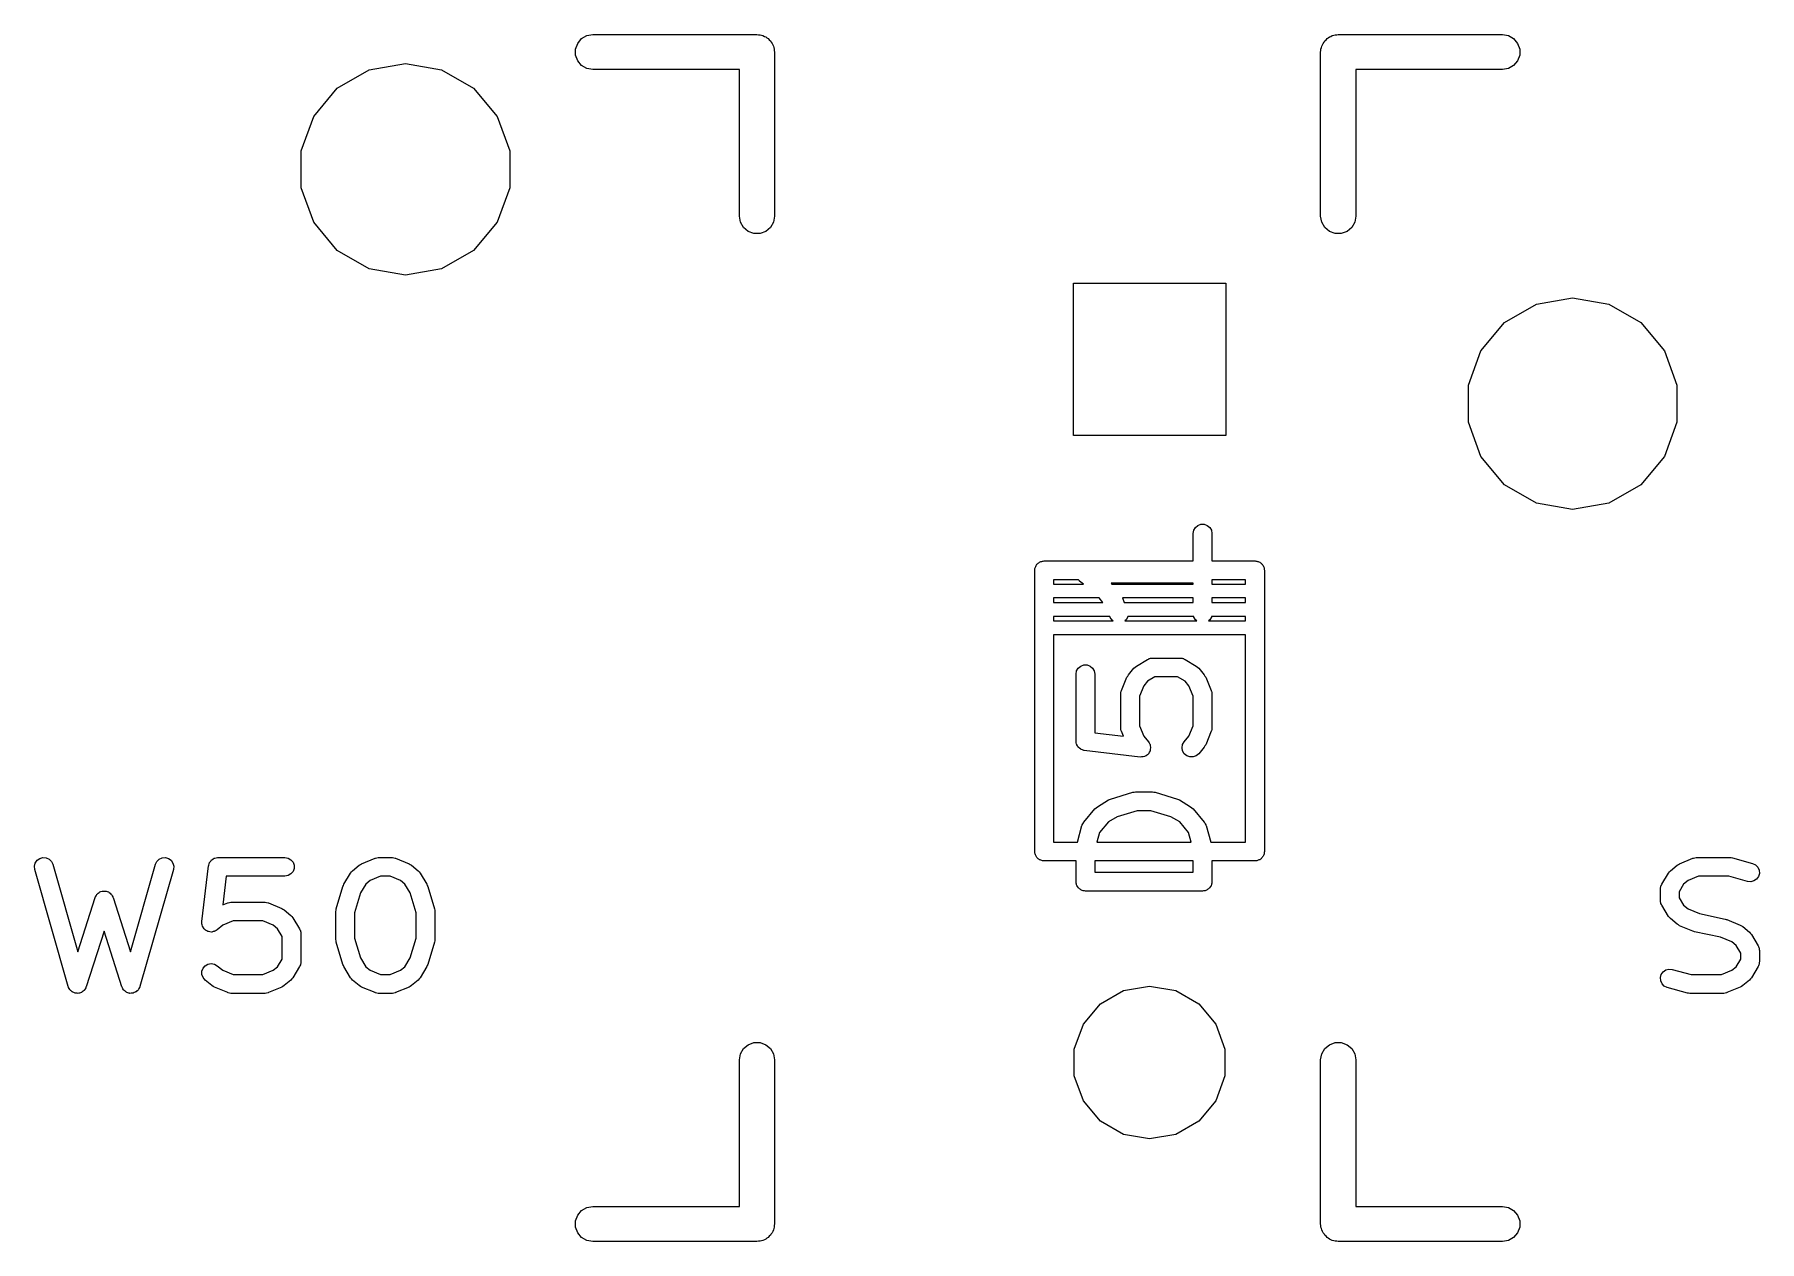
# Model space of a CAD drawing. Extents: x 47 to 330, y -254 to -153.
# Drawn here: x 227.15 to 245.84, y -226.54 to -213.46 of the extents above; entities that cross this region are included whole.
import ezdxf

# ---------------------------------------------------------------- set-up
doc = ezdxf.new("R2010")
doc.units = 0
doc.header["$MEASUREMENT"] = 0
doc.layers.add('BLACK', color=7, linetype='CONTINUOUS')

msp = doc.modelspace()

# ---------------------------------------------------------------- linework, layer by layer
at = {"layer": 'Black'}
for p, q in [((233.075, -213.504), (233.132, -213.471)), ((233.132, -213.471), (233.197, -213.459)), ((233.197, -213.459), (234.975, -213.459)), ((234.975, -213.459), (234.991, -213.462)), ((234.991, -213.462), (235.008, -213.462)), ((235.008, -213.462), (235.024, -213.468)), ((235.024, -213.468), (235.04, -213.471)), ((235.04, -213.471), (235.055, -213.479)), ((235.055, -213.479), (235.07, -213.485)), ((235.07, -213.485), (235.083, -213.496)), ((235.083, -213.496), (235.097, -213.504)), ((241.153, -213.504), (241.167, -213.496)), ((241.167, -213.496), (241.18, -213.485)), ((241.18, -213.485), (241.195, -213.479)), ((241.195, -213.479), (241.21, -213.471)), ((241.21, -213.471), (241.226, -213.468)), ((241.226, -213.468), (241.242, -213.462)), ((241.242, -213.462), (241.259, -213.462)), ((241.259, -213.462), (241.275, -213.459)), ((241.275, -213.459), (243.053, -213.459)), ((243.053, -213.459), (243.118, -213.471)), ((243.118, -213.471), (243.175, -213.504)), ((233.009, -213.617), (233.032, -213.555)), ((233.009, -213.683), (233.009, -213.617)), ((233.032, -213.745), (233.009, -213.683)), ((233.032, -213.555), (233.075, -213.504)), ((235.097, -213.504), (235.108, -213.517)), ((235.108, -213.517), (235.121, -213.528)), ((235.121, -213.528), (235.129, -213.542)), ((235.129, -213.542), (235.14, -213.555)), ((235.14, -213.555), (235.146, -213.57)), ((235.146, -213.57), (235.154, -213.585)), ((235.154, -213.585), (235.157, -213.601)), ((235.157, -213.601), (235.163, -213.617)), ((235.163, -213.617), (235.163, -213.634)), ((235.163, -213.634), (235.165, -213.65)), ((235.165, -213.65), (235.165, -215.428)), ((241.084, -213.65), (241.087, -213.634)), ((241.084, -215.428), (241.084, -213.65)), ((241.087, -213.617), (241.093, -213.601)), ((241.087, -213.634), (241.087, -213.617)), ((241.093, -213.601), (241.096, -213.585)), ((241.096, -213.585), (241.104, -213.57)), ((241.104, -213.57), (241.11, -213.555)), ((241.11, -213.555), (241.121, -213.542)), ((241.121, -213.542), (241.129, -213.528)), ((241.129, -213.528), (241.142, -213.517)), ((241.142, -213.517), (241.153, -213.504)), ((243.175, -213.504), (243.218, -213.555)), ((243.218, -213.555), (243.241, -213.617)), ((243.241, -213.683), (243.218, -213.745)), ((243.241, -213.617), (243.241, -213.683)), ((230.427, -214.041), (230.773, -213.842)), ((230.773, -213.842), (231.165, -213.773)), ((231.165, -213.773), (231.557, -213.842)), ((231.557, -213.842), (231.903, -214.041)), ((233.075, -213.796), (233.032, -213.745)), ((233.132, -213.829), (233.075, -213.796)), ((233.197, -213.84), (233.132, -213.829)), ((234.784, -213.84), (233.197, -213.84)), ((234.784, -215.428), (234.784, -213.84)), ((243.053, -213.84), (241.465, -213.84)), ((241.465, -213.84), (241.465, -215.428)), ((243.118, -213.829), (243.053, -213.84)), ((243.175, -213.796), (243.118, -213.829)), ((243.218, -213.745), (243.175, -213.796)), ((230.171, -214.346), (230.427, -214.041)), ((231.903, -214.041), (232.159, -214.346)), ((230.035, -214.721), (230.171, -214.346)), ((232.159, -214.346), (232.295, -214.721)), ((230.035, -215.119), (230.035, -214.721)), ((232.295, -214.721), (232.295, -215.119)), ((230.171, -215.494), (230.035, -215.119)), ((232.295, -215.119), (232.159, -215.494)), ((230.427, -215.799), (230.171, -215.494)), ((232.159, -215.494), (231.903, -215.799)), ((234.796, -215.493), (234.784, -215.428)), ((234.829, -215.55), (234.796, -215.493)), ((234.88, -215.593), (234.829, -215.55)), ((235.121, -215.55), (235.07, -215.593)), ((235.154, -215.493), (235.121, -215.55)), ((235.165, -215.428), (235.154, -215.493)), ((241.096, -215.493), (241.084, -215.428)), ((241.129, -215.55), (241.096, -215.493)), ((241.18, -215.593), (241.129, -215.55)), ((241.421, -215.55), (241.37, -215.593)), ((241.454, -215.493), (241.421, -215.55)), ((241.465, -215.428), (241.454, -215.493)), ((234.942, -215.616), (234.88, -215.593)), ((235.008, -215.616), (234.942, -215.616)), ((235.07, -215.593), (235.008, -215.616)), ((241.242, -215.616), (241.18, -215.593)), ((241.308, -215.616), (241.242, -215.616)), ((241.37, -215.593), (241.308, -215.616)), ((230.773, -215.998), (230.427, -215.799)), ((231.903, -215.799), (231.557, -215.998)), ((231.165, -216.067), (230.773, -215.998)), ((231.557, -215.998), (231.165, -216.067)), ((238.404, -217.805), (238.404, -216.154)), ((238.404, -216.154), (240.055, -216.154)), ((240.055, -216.154), (240.055, -217.805)), ((243.077, -216.581), (243.423, -216.382)), ((243.423, -216.382), (243.815, -216.313)), ((243.815, -216.313), (244.207, -216.382)), ((244.207, -216.382), (244.553, -216.581)), ((242.821, -216.886), (243.077, -216.581)), ((244.553, -216.581), (244.809, -216.886)), ((242.685, -217.261), (242.821, -216.886)), ((244.809, -216.886), (244.945, -217.261)), ((242.685, -217.659), (242.685, -217.261)), ((244.945, -217.261), (244.945, -217.659)), ((242.821, -218.034), (242.685, -217.659)), ((244.945, -217.659), (244.809, -218.034)), ((240.055, -217.805), (238.404, -217.805)), ((243.077, -218.339), (242.821, -218.034)), ((244.809, -218.034), (244.553, -218.339)), ((243.423, -218.538), (243.077, -218.339)), ((244.553, -218.339), (244.207, -218.538)), ((243.815, -218.607), (243.423, -218.538)), ((244.207, -218.538), (243.815, -218.607)), ((239.703, -218.867), (239.709, -218.832)), ((239.703, -219.164), (239.703, -218.867)), ((239.709, -218.832), (239.727, -218.802)), ((239.727, -218.802), (239.754, -218.779)), ((239.754, -218.779), (239.787, -218.767)), ((239.787, -218.767), (239.822, -218.767)), ((239.822, -218.767), (239.855, -218.779)), ((239.855, -218.779), (239.882, -218.802)), ((239.882, -218.802), (239.9, -218.832)), ((239.9, -218.832), (239.906, -218.867)), ((239.906, -218.867), (239.906, -219.164)), ((237.985, -219.266), (237.987, -219.257)), ((237.985, -222.314), (237.985, -219.266)), ((237.987, -219.248), (237.99, -219.24)), ((237.987, -219.257), (237.987, -219.248)), ((237.99, -219.24), (237.992, -219.231)), ((237.992, -219.231), (237.996, -219.224)), ((237.996, -219.224), (237.999, -219.215)), ((237.999, -219.215), (238.005, -219.208)), ((238.005, -219.208), (238.009, -219.201)), ((238.009, -219.201), (238.016, -219.195)), ((238.016, -219.195), (238.022, -219.188)), ((238.022, -219.188), (238.029, -219.184)), ((238.029, -219.184), (238.036, -219.178)), ((238.036, -219.178), (238.045, -219.175)), ((238.045, -219.175), (238.052, -219.171)), ((238.052, -219.171), (238.061, -219.169)), ((238.061, -219.169), (238.069, -219.166)), ((238.069, -219.166), (238.078, -219.166)), ((238.078, -219.166), (238.087, -219.164)), ((238.087, -219.164), (239.703, -219.164)), ((239.906, -219.164), (240.373, -219.164)), ((240.373, -219.164), (240.382, -219.166)), ((240.382, -219.166), (240.391, -219.166)), ((240.391, -219.166), (240.399, -219.169)), ((240.399, -219.169), (240.408, -219.171)), ((240.408, -219.171), (240.415, -219.175)), ((240.415, -219.175), (240.424, -219.178)), ((240.424, -219.178), (240.431, -219.184)), ((240.431, -219.184), (240.438, -219.188)), ((240.438, -219.188), (240.444, -219.195)), ((240.444, -219.195), (240.451, -219.201)), ((240.451, -219.201), (240.455, -219.208)), ((240.455, -219.208), (240.461, -219.215)), ((240.461, -219.215), (240.464, -219.224)), ((240.464, -219.224), (240.468, -219.231)), ((240.468, -219.231), (240.47, -219.24)), ((240.47, -219.24), (240.473, -219.248)), ((240.473, -219.248), (240.473, -219.257)), ((240.473, -219.257), (240.475, -219.266)), ((240.475, -219.266), (240.475, -222.314)), ((238.459, -219.368), (238.189, -219.368)), ((238.189, -219.368), (238.189, -219.415)), ((238.189, -219.415), (238.23, -219.415)), ((238.23, -219.415), (238.513, -219.415)), ((238.469, -219.38), (238.459, -219.368)), ((238.47, -219.381), (238.469, -219.38)), ((238.471, -219.382), (238.47, -219.381)), ((238.513, -219.415), (238.471, -219.382)), ((238.812, -219.404), (238.821, -219.415)), ((239.703, -219.404), (238.812, -219.404)), ((238.821, -219.415), (239.703, -219.415)), ((239.703, -219.415), (239.703, -219.404)), ((239.906, -219.368), (239.906, -219.415)), ((240.271, -219.368), (239.906, -219.368)), ((239.906, -219.415), (240.271, -219.415)), ((240.271, -219.415), (240.271, -219.368)), ((238.23, -219.565), (238.189, -219.565)), ((238.189, -219.565), (238.189, -219.615)), ((238.189, -219.615), (238.723, -219.615)), ((238.682, -219.565), (238.23, -219.565)), ((238.723, -219.615), (238.682, -219.565)), ((238.935, -219.565), (238.956, -219.615)), ((239.703, -219.565), (238.935, -219.565)), ((238.956, -219.615), (239.703, -219.615)), ((239.703, -219.615), (239.703, -219.565)), ((239.906, -219.565), (239.906, -219.615)), ((240.271, -219.565), (239.906, -219.565)), ((239.906, -219.615), (240.271, -219.615)), ((240.271, -219.615), (240.271, -219.565)), ((238.189, -219.765), (238.189, -219.815)), ((238.799, -219.765), (238.189, -219.765)), ((238.189, -219.815), (238.834, -219.815)), ((238.804, -219.777), (238.799, -219.765)), ((238.823, -219.807), (238.804, -219.777)), ((238.834, -219.815), (238.823, -219.807)), ((238.978, -219.799), (238.961, -219.815)), ((238.961, -219.815), (239.741, -219.815)), ((238.994, -219.768), (238.978, -219.799)), ((238.995, -219.765), (238.994, -219.768)), ((239.708, -219.765), (238.995, -219.765)), ((239.709, -219.772), (239.708, -219.765)), ((239.727, -219.803), (239.709, -219.772)), ((239.741, -219.815), (239.727, -219.803)), ((239.882, -219.803), (239.868, -219.815)), ((239.868, -219.815), (240.271, -219.815)), ((239.9, -219.772), (239.882, -219.803)), ((239.901, -219.765), (239.9, -219.772)), ((240.271, -219.765), (239.901, -219.765)), ((240.271, -219.815), (240.271, -219.765)), ((238.189, -219.965), (238.189, -222.212)), ((240.271, -219.965), (238.189, -219.965)), ((240.271, -222.212), (240.271, -219.965)), ((239.217, -220.228), (239.225, -220.223)), ((239.225, -220.223), (239.233, -220.221)), ((239.233, -220.221), (239.241, -220.219)), ((239.241, -220.219), (239.251, -220.218)), ((239.251, -220.218), (239.26, -220.217)), ((239.26, -220.217), (239.563, -220.217)), ((239.563, -220.217), (239.572, -220.218)), ((239.572, -220.218), (239.582, -220.219)), ((239.582, -220.219), (239.589, -220.221)), ((239.589, -220.221), (239.597, -220.223)), ((239.597, -220.223), (239.606, -220.228)), ((238.433, -220.391), (238.439, -220.356)), ((238.433, -221.117), (238.433, -220.391)), ((238.439, -220.356), (238.457, -220.326)), ((238.457, -220.326), (238.484, -220.303)), ((238.484, -220.303), (238.517, -220.291)), ((238.517, -220.291), (238.552, -220.291)), ((238.552, -220.291), (238.585, -220.303)), ((238.585, -220.303), (238.612, -220.326)), ((238.612, -220.326), (238.63, -220.356)), ((238.63, -220.356), (238.636, -220.391)), ((238.636, -220.391), (238.636, -221.026)), ((238.985, -220.424), (238.993, -220.412)), ((238.993, -220.412), (239.001, -220.398)), ((239.001, -220.398), (239.061, -220.326)), ((239.061, -220.326), (239.074, -220.315)), ((239.074, -220.315), (239.087, -220.304)), ((239.087, -220.304), (239.208, -220.231)), ((239.208, -220.231), (239.217, -220.228)), ((239.606, -220.228), (239.615, -220.231)), ((239.615, -220.231), (239.736, -220.304)), ((239.736, -220.304), (239.749, -220.315)), ((239.749, -220.315), (239.762, -220.326)), ((239.762, -220.326), (239.822, -220.398)), ((239.822, -220.398), (239.83, -220.412)), ((239.83, -220.412), (239.838, -220.424)), ((238.917, -220.604), (238.92, -220.589)), ((238.92, -220.589), (238.923, -220.574)), ((238.923, -220.574), (238.924, -220.572)), ((238.924, -220.572), (238.925, -220.569)), ((238.925, -220.569), (238.985, -220.424)), ((239.167, -220.517), (239.12, -220.629)), ((239.206, -220.469), (239.167, -220.517)), ((239.288, -220.42), (239.206, -220.469)), ((239.534, -220.42), (239.288, -220.42)), ((239.617, -220.469), (239.534, -220.42)), ((239.656, -220.517), (239.617, -220.469)), ((239.703, -220.629), (239.656, -220.517)), ((239.838, -220.424), (239.898, -220.569)), ((239.898, -220.569), (239.899, -220.572)), ((239.899, -220.572), (239.9, -220.574)), ((239.9, -220.574), (239.903, -220.589)), ((239.903, -220.589), (239.906, -220.604)), ((238.917, -220.606), (238.917, -220.604)), ((238.917, -220.609), (238.917, -220.606)), ((238.917, -220.971), (238.917, -220.609)), ((239.12, -220.629), (239.12, -220.951)), ((239.703, -220.951), (239.703, -220.629)), ((239.906, -220.604), (239.906, -220.606)), ((239.906, -220.606), (239.906, -220.609)), ((239.906, -220.609), (239.906, -220.971)), ((238.917, -220.974), (238.917, -220.971)), ((238.917, -220.976), (238.917, -220.974)), ((239.12, -220.951), (239.167, -221.063)), ((239.656, -221.063), (239.703, -220.951)), ((239.906, -220.971), (239.906, -220.974)), ((239.906, -220.974), (239.906, -220.976)), ((238.433, -221.119), (238.433, -221.117)), ((238.433, -221.122), (238.433, -221.119)), ((238.436, -221.137), (238.433, -221.122)), ((238.439, -221.151), (238.436, -221.137)), ((238.44, -221.154), (238.439, -221.151)), ((238.441, -221.157), (238.44, -221.154)), ((238.449, -221.169), (238.441, -221.157)), ((238.636, -221.026), (238.947, -221.064)), ((238.92, -220.991), (238.917, -220.976)), ((238.923, -221.006), (238.92, -220.991)), ((238.924, -221.008), (238.923, -221.006)), ((238.925, -221.011), (238.924, -221.008)), ((238.947, -221.064), (238.925, -221.011)), ((239.167, -221.063), (239.217, -221.124)), ((239.217, -221.124), (239.225, -221.137)), ((239.225, -221.137), (239.233, -221.149)), ((239.233, -221.149), (239.233, -221.152)), ((239.233, -221.152), (239.235, -221.155)), ((239.235, -221.155), (239.237, -221.169)), ((239.582, -221.189), (239.588, -221.155)), ((239.588, -221.155), (239.606, -221.124)), ((239.606, -221.124), (239.656, -221.063)), ((239.838, -221.156), (239.83, -221.168)), ((239.898, -221.011), (239.838, -221.156)), ((239.899, -221.008), (239.898, -221.011)), ((239.9, -221.006), (239.899, -221.008)), ((239.903, -220.991), (239.9, -221.006)), ((239.906, -220.976), (239.903, -220.991)), ((238.457, -221.182), (238.449, -221.169)), ((238.459, -221.184), (238.457, -221.182)), ((238.46, -221.186), (238.459, -221.184)), ((238.472, -221.195), (238.46, -221.186)), ((238.484, -221.205), (238.472, -221.195)), ((238.486, -221.206), (238.484, -221.205)), ((238.489, -221.207), (238.486, -221.206)), ((238.503, -221.212), (238.489, -221.207)), ((238.517, -221.217), (238.503, -221.212)), ((238.52, -221.217), (238.517, -221.217)), ((238.522, -221.217), (238.52, -221.217)), ((239.127, -221.29), (238.522, -221.217)), ((239.142, -221.289), (239.127, -221.29)), ((239.157, -221.289), (239.142, -221.289)), ((239.159, -221.288), (239.157, -221.289)), ((239.162, -221.288), (239.159, -221.288)), ((239.176, -221.282), (239.162, -221.288)), ((239.19, -221.277), (239.176, -221.282)), ((239.192, -221.275), (239.19, -221.277)), ((239.195, -221.274), (239.192, -221.275)), ((239.206, -221.264), (239.195, -221.274)), ((239.217, -221.255), (239.206, -221.264)), ((239.218, -221.252), (239.217, -221.255)), ((239.221, -221.25), (239.218, -221.252)), ((239.227, -221.237), (239.221, -221.25)), ((239.235, -221.224), (239.227, -221.237)), ((239.237, -221.219), (239.235, -221.221)), ((239.235, -221.221), (239.235, -221.224)), ((239.237, -221.169), (239.241, -221.184)), ((239.238, -221.204), (239.237, -221.219)), ((239.241, -221.189), (239.238, -221.204)), ((239.241, -221.184), (239.24, -221.187)), ((239.24, -221.187), (239.241, -221.189)), ((239.588, -221.224), (239.582, -221.189)), ((239.606, -221.255), (239.588, -221.224)), ((239.633, -221.277), (239.606, -221.255)), ((239.666, -221.289), (239.633, -221.277)), ((239.702, -221.289), (239.666, -221.289)), ((239.735, -221.277), (239.702, -221.289)), ((239.762, -221.254), (239.735, -221.277)), ((239.822, -221.182), (239.762, -221.254)), ((239.83, -221.168), (239.822, -221.182)), ((238.808, -221.745), (239.05, -221.672)), ((239.05, -221.672), (239.064, -221.671)), ((239.064, -221.671), (239.079, -221.668)), ((239.079, -221.668), (239.26, -221.668)), ((239.26, -221.668), (239.275, -221.671)), ((239.275, -221.671), (239.289, -221.672)), ((239.289, -221.672), (239.531, -221.745)), ((238.517, -221.995), (238.638, -221.85)), ((238.638, -221.85), (238.651, -221.839)), ((238.651, -221.839), (238.664, -221.828)), ((238.664, -221.828), (238.785, -221.755)), ((238.785, -221.755), (238.796, -221.751)), ((238.796, -221.751), (238.808, -221.745)), ((239.094, -221.871), (238.878, -221.936)), ((239.245, -221.871), (239.094, -221.871)), ((239.461, -221.936), (239.245, -221.871)), ((239.531, -221.745), (239.543, -221.751)), ((239.543, -221.751), (239.554, -221.755)), ((239.554, -221.755), (239.675, -221.828)), ((239.675, -221.828), (239.688, -221.839)), ((239.688, -221.839), (239.701, -221.85)), ((239.701, -221.85), (239.822, -221.995)), ((238.447, -222.212), (238.497, -222.033)), ((238.497, -222.033), (238.499, -222.029)), ((238.499, -222.026), (238.506, -222.014)), ((238.499, -222.029), (238.499, -222.026)), ((238.506, -222.014), (238.512, -222.001)), ((238.512, -222.001), (238.515, -221.998)), ((238.515, -221.998), (238.517, -221.995)), ((238.783, -221.993), (238.687, -222.108)), ((238.878, -221.936), (238.783, -221.993)), ((239.556, -221.993), (239.461, -221.936)), ((239.652, -222.108), (239.556, -221.993)), ((239.822, -221.995), (239.824, -221.998)), ((239.824, -221.998), (239.827, -222.001)), ((239.827, -222.001), (239.833, -222.014)), ((239.833, -222.014), (239.84, -222.026)), ((239.84, -222.026), (239.84, -222.029)), ((239.84, -222.029), (239.842, -222.033)), ((239.842, -222.033), (239.892, -222.212)), ((238.189, -222.212), (238.447, -222.212)), ((238.687, -222.108), (238.658, -222.212)), ((238.658, -222.212), (239.681, -222.212)), ((239.681, -222.212), (239.652, -222.108)), ((239.892, -222.212), (240.271, -222.212)), ((227.145, -222.472), (227.153, -222.438)), ((227.153, -222.438), (227.173, -222.409)), ((227.173, -222.409), (227.202, -222.388)), ((227.202, -222.388), (227.236, -222.378)), ((227.236, -222.378), (227.271, -222.381)), ((227.271, -222.381), (227.303, -222.395)), ((227.303, -222.395), (227.328, -222.42)), ((227.328, -222.42), (227.344, -222.452)), ((227.344, -222.452), (227.615, -223.399)), ((228.184, -223.399), (228.455, -222.452)), ((228.455, -222.452), (228.47, -222.42)), ((228.47, -222.42), (228.496, -222.395)), ((228.496, -222.395), (228.528, -222.381)), ((228.528, -222.381), (228.563, -222.378)), ((228.563, -222.378), (228.597, -222.388)), ((228.597, -222.388), (228.625, -222.409)), ((228.625, -222.409), (228.645, -222.438)), ((228.645, -222.438), (228.654, -222.472)), ((228.96, -223.072), (229.032, -222.467)), ((229.032, -222.467), (229.033, -222.465)), ((229.033, -222.462), (229.038, -222.448)), ((229.033, -222.465), (229.033, -222.462)), ((229.038, -222.448), (229.042, -222.434)), ((229.042, -222.434), (229.044, -222.431)), ((229.044, -222.431), (229.045, -222.429)), ((229.045, -222.429), (229.055, -222.417)), ((229.055, -222.417), (229.064, -222.405)), ((229.064, -222.405), (229.066, -222.404)), ((229.066, -222.404), (229.068, -222.402)), ((229.068, -222.402), (229.081, -222.394)), ((229.081, -222.394), (229.093, -222.386)), ((229.093, -222.386), (229.096, -222.385)), ((229.096, -222.385), (229.098, -222.384)), ((229.098, -222.384), (229.113, -222.381)), ((229.113, -222.381), (229.127, -222.378)), ((229.127, -222.378), (229.13, -222.378)), ((229.13, -222.378), (229.133, -222.378)), ((229.133, -222.378), (229.859, -222.378)), ((229.859, -222.378), (229.893, -222.384)), ((229.893, -222.384), (229.924, -222.402)), ((229.924, -222.402), (229.947, -222.429)), ((229.947, -222.429), (229.959, -222.462)), ((229.959, -222.462), (229.959, -222.497)), ((230.592, -222.522), (230.665, -222.462)), ((230.665, -222.462), (230.678, -222.454)), ((230.678, -222.454), (230.69, -222.446)), ((230.69, -222.446), (230.836, -222.386)), ((230.836, -222.386), (230.838, -222.385)), ((230.838, -222.385), (230.84, -222.384)), ((230.84, -222.384), (230.855, -222.381)), ((230.855, -222.381), (230.87, -222.378)), ((230.87, -222.378), (230.872, -222.378)), ((230.872, -222.378), (230.875, -222.378)), ((230.875, -222.378), (231.02, -222.378)), ((231.02, -222.378), (231.022, -222.378)), ((231.022, -222.378), (231.025, -222.378)), ((231.025, -222.378), (231.039, -222.381)), ((231.039, -222.381), (231.055, -222.384)), ((231.055, -222.384), (231.057, -222.385)), ((231.057, -222.385), (231.059, -222.386)), ((231.059, -222.386), (231.204, -222.446)), ((231.204, -222.446), (231.217, -222.454)), ((231.217, -222.454), (231.23, -222.462)), ((231.23, -222.462), (231.303, -222.522)), ((237.987, -222.323), (237.985, -222.314)), ((237.987, -222.332), (237.987, -222.323)), ((237.99, -222.34), (237.987, -222.332)), ((237.992, -222.349), (237.99, -222.34)), ((237.996, -222.356), (237.992, -222.349)), ((237.999, -222.365), (237.996, -222.356)), ((238.005, -222.372), (237.999, -222.365)), ((238.009, -222.379), (238.005, -222.372)), ((238.016, -222.385), (238.009, -222.379)), ((238.022, -222.392), (238.016, -222.385)), ((238.029, -222.396), (238.022, -222.392)), ((238.036, -222.402), (238.029, -222.396)), ((238.045, -222.405), (238.036, -222.402)), ((238.052, -222.409), (238.045, -222.405)), ((238.061, -222.411), (238.052, -222.409)), ((238.069, -222.414), (238.061, -222.411)), ((238.078, -222.414), (238.069, -222.414)), ((238.087, -222.416), (238.078, -222.414)), ((238.433, -222.416), (238.087, -222.416)), ((238.433, -222.641), (238.433, -222.416)), ((238.636, -222.416), (238.636, -222.539)), ((239.703, -222.416), (238.636, -222.416)), ((239.703, -222.539), (239.703, -222.416)), ((240.373, -222.416), (239.906, -222.416)), ((239.906, -222.416), (239.906, -222.641)), ((240.382, -222.414), (240.373, -222.416)), ((240.391, -222.414), (240.382, -222.414)), ((240.399, -222.411), (240.391, -222.414)), ((240.408, -222.409), (240.399, -222.411)), ((240.415, -222.405), (240.408, -222.409)), ((240.424, -222.402), (240.415, -222.405)), ((240.431, -222.396), (240.424, -222.402)), ((240.438, -222.392), (240.431, -222.396)), ((240.444, -222.385), (240.438, -222.392)), ((240.451, -222.379), (240.444, -222.385)), ((240.455, -222.372), (240.451, -222.379)), ((240.461, -222.365), (240.455, -222.372)), ((240.464, -222.356), (240.461, -222.365)), ((240.468, -222.349), (240.464, -222.356)), ((240.47, -222.34), (240.468, -222.349)), ((240.473, -222.332), (240.47, -222.34)), ((240.475, -222.314), (240.473, -222.323)), ((240.473, -222.323), (240.473, -222.332)), ((244.875, -222.522), (244.947, -222.462)), ((244.947, -222.462), (244.961, -222.454)), ((244.961, -222.454), (244.973, -222.446)), ((244.973, -222.446), (245.118, -222.386)), ((245.118, -222.386), (245.121, -222.385)), ((245.121, -222.385), (245.123, -222.384)), ((245.123, -222.384), (245.138, -222.381)), ((245.138, -222.381), (245.153, -222.378)), ((245.153, -222.378), (245.155, -222.378)), ((245.155, -222.378), (245.158, -222.378)), ((245.158, -222.378), (245.52, -222.378)), ((245.52, -222.378), (245.534, -222.38)), ((245.534, -222.38), (245.548, -222.382)), ((245.548, -222.382), (245.765, -222.442)), ((245.765, -222.442), (245.797, -222.457)), ((245.797, -222.457), (245.822, -222.482)), ((227.148, -222.507), (227.145, -222.472)), ((227.511, -223.777), (227.148, -222.507)), ((228.65, -222.507), (228.287, -223.777)), ((228.654, -222.472), (228.65, -222.507)), ((229.223, -222.581), (229.186, -222.892)), ((229.859, -222.581), (229.223, -222.581)), ((229.893, -222.575), (229.859, -222.581)), ((229.924, -222.557), (229.893, -222.575)), ((229.947, -222.53), (229.924, -222.557)), ((229.959, -222.497), (229.947, -222.53)), ((230.497, -222.669), (230.57, -222.548)), ((230.57, -222.548), (230.581, -222.535)), ((230.581, -222.535), (230.592, -222.522)), ((230.783, -222.628), (230.735, -222.668)), ((230.895, -222.581), (230.783, -222.628)), ((231, -222.581), (230.895, -222.581)), ((231.112, -222.628), (231, -222.581)), ((231.159, -222.668), (231.112, -222.628)), ((231.303, -222.522), (231.314, -222.535)), ((231.314, -222.535), (231.325, -222.548)), ((231.325, -222.548), (231.397, -222.669)), ((238.434, -222.649), (238.433, -222.641)), ((238.434, -222.658), (238.434, -222.649)), ((238.636, -222.539), (239.703, -222.539)), ((239.906, -222.641), (239.905, -222.649)), ((239.905, -222.649), (239.905, -222.658)), ((244.78, -222.669), (244.853, -222.548)), ((244.853, -222.548), (244.864, -222.535)), ((244.864, -222.535), (244.875, -222.522)), ((245.066, -222.628), (245.018, -222.668)), ((245.178, -222.581), (245.066, -222.628)), ((245.507, -222.581), (245.178, -222.581)), ((245.711, -222.638), (245.507, -222.581)), ((245.746, -222.641), (245.711, -222.638)), ((245.78, -222.632), (245.746, -222.641)), ((245.809, -222.612), (245.78, -222.632)), ((245.83, -222.584), (245.809, -222.612)), ((245.822, -222.482), (245.837, -222.515)), ((245.839, -222.55), (245.83, -222.584)), ((245.837, -222.515), (245.839, -222.55)), ((227.615, -223.399), (227.803, -222.811)), ((227.803, -222.811), (227.804, -222.808)), ((227.804, -222.808), (227.805, -222.804)), ((227.805, -222.804), (227.813, -222.792)), ((227.813, -222.792), (227.819, -222.78)), ((227.819, -222.78), (227.822, -222.777)), ((227.822, -222.777), (227.824, -222.774)), ((227.824, -222.774), (227.835, -222.766)), ((227.835, -222.766), (227.845, -222.756)), ((227.845, -222.756), (227.849, -222.755)), ((227.849, -222.755), (227.852, -222.752)), ((227.852, -222.752), (227.865, -222.748)), ((227.865, -222.748), (227.878, -222.743)), ((227.878, -222.743), (227.882, -222.743)), ((227.882, -222.743), (227.886, -222.742)), ((227.886, -222.742), (227.899, -222.742)), ((227.899, -222.742), (227.913, -222.742)), ((227.913, -222.742), (227.917, -222.743)), ((227.917, -222.743), (227.921, -222.743)), ((227.921, -222.743), (227.934, -222.748)), ((227.934, -222.748), (227.947, -222.752)), ((227.947, -222.752), (227.95, -222.755)), ((227.95, -222.755), (227.954, -222.756)), ((227.954, -222.756), (227.964, -222.766)), ((227.964, -222.766), (227.974, -222.774)), ((227.974, -222.774), (227.977, -222.777)), ((227.977, -222.777), (227.98, -222.78)), ((227.98, -222.78), (227.986, -222.792)), ((227.986, -222.792), (227.993, -222.804)), ((227.993, -222.804), (227.994, -222.808)), ((227.994, -222.808), (227.996, -222.811)), ((227.996, -222.811), (228.184, -223.399)), ((230.415, -222.934), (230.487, -222.692)), ((230.487, -222.692), (230.493, -222.681)), ((230.493, -222.681), (230.497, -222.669)), ((230.678, -222.763), (230.613, -222.978)), ((230.735, -222.668), (230.678, -222.763)), ((231.216, -222.763), (231.159, -222.668)), ((231.281, -222.978), (231.216, -222.763)), ((231.397, -222.669), (231.402, -222.681)), ((231.402, -222.681), (231.407, -222.692)), ((231.407, -222.692), (231.48, -222.934)), ((238.438, -222.667), (238.434, -222.658)), ((238.439, -222.675), (238.438, -222.667)), ((238.443, -222.683), (238.439, -222.675)), ((238.447, -222.691), (238.443, -222.683)), ((238.452, -222.698), (238.447, -222.691)), ((238.457, -222.706), (238.452, -222.698)), ((238.464, -222.712), (238.457, -222.706)), ((238.469, -222.718), (238.464, -222.712)), ((238.477, -222.723), (238.469, -222.718)), ((238.484, -222.729), (238.477, -222.723)), ((238.492, -222.732), (238.484, -222.729)), ((238.5, -222.736), (238.492, -222.732)), ((238.509, -222.738), (238.5, -222.736)), ((238.517, -222.741), (238.509, -222.738)), ((238.526, -222.741), (238.517, -222.741)), ((238.535, -222.742), (238.526, -222.741)), ((239.805, -222.742), (238.535, -222.742)), ((239.813, -222.741), (239.805, -222.742)), ((239.822, -222.741), (239.813, -222.741)), ((239.831, -222.738), (239.822, -222.741)), ((239.839, -222.736), (239.831, -222.738)), ((239.847, -222.732), (239.839, -222.736)), ((239.855, -222.729), (239.847, -222.732)), ((239.862, -222.723), (239.855, -222.729)), ((239.87, -222.718), (239.862, -222.723)), ((239.876, -222.712), (239.87, -222.718)), ((239.882, -222.706), (239.876, -222.712)), ((239.887, -222.698), (239.882, -222.706)), ((239.893, -222.691), (239.887, -222.698)), ((239.896, -222.683), (239.893, -222.691)), ((239.9, -222.675), (239.896, -222.683)), ((239.902, -222.667), (239.9, -222.675)), ((239.905, -222.658), (239.902, -222.667)), ((244.766, -222.721), (244.767, -222.712)), ((244.766, -222.842), (244.766, -222.721)), ((244.767, -222.852), (244.766, -222.842)), ((244.767, -222.712), (244.768, -222.702)), ((244.768, -222.702), (244.77, -222.695)), ((244.77, -222.695), (244.772, -222.687)), ((244.772, -222.687), (244.777, -222.678)), ((244.777, -222.678), (244.78, -222.669)), ((245.018, -222.668), (244.969, -222.75)), ((244.969, -222.75), (244.969, -222.814)), ((244.969, -222.814), (245.018, -222.896)), ((229.186, -222.892), (229.239, -222.87)), ((229.239, -222.87), (229.241, -222.869)), ((229.241, -222.869), (229.243, -222.868)), ((229.243, -222.868), (229.259, -222.865)), ((229.259, -222.865), (229.273, -222.862)), ((229.273, -222.862), (229.276, -222.862)), ((229.276, -222.862), (229.278, -222.862)), ((229.278, -222.862), (229.641, -222.862)), ((229.641, -222.862), (229.643, -222.862)), ((229.643, -222.862), (229.646, -222.862)), ((229.646, -222.862), (229.661, -222.865)), ((229.661, -222.865), (229.676, -222.868)), ((229.676, -222.868), (229.678, -222.869)), ((229.678, -222.869), (229.68, -222.87)), ((229.68, -222.87), (229.825, -222.93)), ((229.825, -222.93), (229.838, -222.938)), ((229.838, -222.938), (229.851, -222.946)), ((229.851, -222.946), (229.924, -223.006)), ((229.924, -223.006), (229.935, -223.019)), ((229.935, -223.019), (229.946, -223.032)), ((230.41, -222.963), (230.413, -222.949)), ((230.41, -223.266), (230.41, -222.963)), ((230.413, -222.949), (230.415, -222.934)), ((230.613, -222.978), (230.613, -223.251)), ((231.281, -223.251), (231.281, -222.978)), ((231.48, -222.934), (231.482, -222.949)), ((231.482, -222.949), (231.484, -222.963)), ((231.484, -222.963), (231.484, -223.266)), ((244.768, -222.862), (244.767, -222.852)), ((244.77, -222.869), (244.768, -222.862)), ((244.772, -222.877), (244.77, -222.869)), ((244.777, -222.886), (244.772, -222.877)), ((244.78, -222.895), (244.777, -222.886)), ((244.853, -223.016), (244.78, -222.895)), ((244.864, -223.028), (244.853, -223.016)), ((244.875, -223.041), (244.864, -223.028)), ((245.018, -222.896), (245.066, -222.936)), ((245.066, -222.936), (245.188, -222.987)), ((245.188, -222.987), (245.469, -223.045)), ((227.899, -223.176), (227.706, -223.78)), ((228.093, -223.78), (227.899, -223.176)), ((228.96, -223.087), (228.96, -223.072)), ((228.96, -223.102), (228.96, -223.087)), ((228.961, -223.104), (228.96, -223.102)), ((228.961, -223.107), (228.961, -223.104)), ((228.967, -223.121), (228.961, -223.107)), ((228.972, -223.135), (228.967, -223.121)), ((228.974, -223.137), (228.972, -223.135)), ((228.975, -223.14), (228.974, -223.137)), ((228.985, -223.151), (228.975, -223.14)), ((228.995, -223.162), (228.985, -223.151)), ((228.997, -223.163), (228.995, -223.162)), ((229, -223.166), (228.997, -223.163)), ((229.013, -223.172), (229, -223.166)), ((229.025, -223.18), (229.013, -223.172)), ((229.028, -223.18), (229.025, -223.18)), ((229.031, -223.182), (229.028, -223.18)), ((229.046, -223.183), (229.031, -223.182)), ((229.06, -223.186), (229.046, -223.183)), ((229.063, -223.185), (229.06, -223.186)), ((229.066, -223.186), (229.063, -223.185)), ((229.08, -223.182), (229.066, -223.186)), ((229.095, -223.18), (229.08, -223.182)), ((229.097, -223.178), (229.095, -223.18)), ((229.1, -223.178), (229.097, -223.178)), ((229.113, -223.17), (229.1, -223.178)), ((229.125, -223.162), (229.113, -223.17)), ((229.186, -223.112), (229.125, -223.162)), ((229.298, -223.065), (229.186, -223.112)), ((229.621, -223.065), (229.298, -223.065)), ((229.733, -223.112), (229.621, -223.065)), ((229.78, -223.151), (229.733, -223.112)), ((229.83, -223.233), (229.78, -223.151)), ((229.946, -223.032), (230.018, -223.153)), ((230.018, -223.153), (230.022, -223.162)), ((230.022, -223.162), (230.027, -223.17)), ((230.027, -223.17), (230.028, -223.178)), ((230.028, -223.178), (230.031, -223.186)), ((230.031, -223.186), (230.031, -223.196)), ((230.031, -223.196), (230.033, -223.205)), ((230.033, -223.205), (230.033, -223.508)), ((244.947, -223.102), (244.875, -223.041)), ((244.961, -223.109), (244.947, -223.102)), ((244.973, -223.118), (244.961, -223.109)), ((245.118, -223.178), (244.973, -223.118)), ((245.128, -223.18), (245.118, -223.178)), ((245.137, -223.184), (245.128, -223.18)), ((245.418, -223.242), (245.137, -223.184)), ((245.469, -223.045), (245.478, -223.049)), ((245.478, -223.049), (245.487, -223.051)), ((245.487, -223.051), (245.632, -223.111)), ((245.632, -223.111), (245.645, -223.12)), ((245.645, -223.12), (245.658, -223.127)), ((245.658, -223.127), (245.731, -223.188)), ((245.731, -223.188), (245.742, -223.201)), ((245.742, -223.201), (245.753, -223.213)), ((245.753, -223.213), (245.825, -223.334)), ((229.83, -223.479), (229.83, -223.233)), ((230.413, -223.28), (230.41, -223.266)), ((230.415, -223.295), (230.413, -223.28)), ((230.487, -223.537), (230.415, -223.295)), ((230.613, -223.251), (230.678, -223.466)), ((231.216, -223.466), (231.281, -223.251)), ((231.48, -223.295), (231.407, -223.537)), ((231.482, -223.28), (231.48, -223.295)), ((231.484, -223.266), (231.482, -223.28)), ((245.54, -223.293), (245.418, -223.242)), ((245.587, -223.333), (245.54, -223.293)), ((245.637, -223.415), (245.587, -223.333)), ((245.825, -223.334), (245.829, -223.343)), ((245.829, -223.343), (245.834, -223.352)), ((245.834, -223.352), (245.835, -223.36)), ((245.835, -223.36), (245.838, -223.367)), ((245.838, -223.367), (245.838, -223.377)), ((245.838, -223.377), (245.84, -223.387)), ((245.84, -223.387), (245.84, -223.508)), ((228.96, -223.611), (228.972, -223.578)), ((228.972, -223.578), (228.995, -223.551)), ((228.995, -223.551), (229.025, -223.533)), ((229.025, -223.533), (229.06, -223.527)), ((229.06, -223.527), (229.095, -223.533)), ((229.095, -223.533), (229.125, -223.551)), ((229.125, -223.551), (229.186, -223.601)), ((229.733, -223.601), (229.78, -223.562)), ((229.78, -223.562), (229.83, -223.479)), ((230.018, -223.56), (229.946, -223.681)), ((230.022, -223.551), (230.018, -223.56)), ((230.027, -223.542), (230.022, -223.551)), ((230.028, -223.534), (230.027, -223.542)), ((230.031, -223.527), (230.028, -223.534)), ((230.033, -223.508), (230.031, -223.517)), ((230.031, -223.517), (230.031, -223.527)), ((230.493, -223.548), (230.487, -223.537)), ((230.497, -223.56), (230.493, -223.548)), ((230.57, -223.681), (230.497, -223.56)), ((230.678, -223.466), (230.735, -223.562)), ((230.735, -223.562), (230.783, -223.601)), ((231.112, -223.601), (231.159, -223.562)), ((231.159, -223.562), (231.216, -223.466)), ((231.397, -223.56), (231.325, -223.681)), ((231.402, -223.548), (231.397, -223.56)), ((231.407, -223.537), (231.402, -223.548)), ((244.825, -223.597), (244.859, -223.588)), ((244.859, -223.588), (244.894, -223.591)), ((244.894, -223.591), (245.099, -223.648)), ((245.54, -223.601), (245.587, -223.562)), ((245.587, -223.562), (245.637, -223.479)), ((245.637, -223.479), (245.637, -223.415)), ((245.825, -223.56), (245.753, -223.681)), ((245.829, -223.551), (245.825, -223.56)), ((245.834, -223.542), (245.829, -223.551)), ((245.835, -223.534), (245.834, -223.542)), ((245.838, -223.527), (245.835, -223.534)), ((245.84, -223.508), (245.838, -223.517)), ((245.838, -223.517), (245.838, -223.527)), ((227.514, -223.783), (227.511, -223.777)), ((228.287, -223.777), (228.285, -223.783)), ((228.96, -223.647), (228.96, -223.611)), ((228.973, -223.68), (228.96, -223.647)), ((228.995, -223.707), (228.973, -223.68)), ((229.068, -223.767), (228.995, -223.707)), ((229.081, -223.775), (229.068, -223.767)), ((229.094, -223.783), (229.081, -223.775)), ((229.186, -223.601), (229.298, -223.648)), ((229.298, -223.648), (229.621, -223.648)), ((229.621, -223.648), (229.733, -223.601)), ((229.838, -223.775), (229.825, -223.783)), ((229.851, -223.767), (229.838, -223.775)), ((229.924, -223.707), (229.851, -223.767)), ((229.935, -223.694), (229.924, -223.707)), ((229.946, -223.681), (229.935, -223.694)), ((230.581, -223.694), (230.57, -223.681)), ((230.592, -223.707), (230.581, -223.694)), ((230.665, -223.767), (230.592, -223.707)), ((230.678, -223.775), (230.665, -223.767)), ((230.69, -223.783), (230.678, -223.775)), ((230.783, -223.601), (230.895, -223.648)), ((230.895, -223.648), (231, -223.648)), ((231, -223.648), (231.112, -223.601)), ((231.217, -223.775), (231.204, -223.783)), ((231.23, -223.767), (231.217, -223.775)), ((231.303, -223.707), (231.23, -223.767)), ((231.314, -223.694), (231.303, -223.707)), ((231.325, -223.681), (231.314, -223.694)), ((238.947, -223.821), (239.23, -223.771)), ((239.23, -223.771), (239.513, -223.821)), ((244.766, -223.679), (244.776, -223.645)), ((244.769, -223.714), (244.766, -223.679)), ((244.784, -223.747), (244.769, -223.714)), ((244.776, -223.645), (244.796, -223.617)), ((244.808, -223.772), (244.784, -223.747)), ((244.796, -223.617), (244.825, -223.597)), ((244.84, -223.787), (244.808, -223.772)), ((245.099, -223.648), (245.428, -223.648)), ((245.428, -223.648), (245.54, -223.601)), ((245.645, -223.775), (245.632, -223.783)), ((245.658, -223.767), (245.645, -223.775)), ((245.731, -223.707), (245.658, -223.767)), ((245.742, -223.694), (245.731, -223.707)), ((245.753, -223.681), (245.742, -223.694)), ((227.515, -223.788), (227.514, -223.783)), ((227.521, -223.798), (227.515, -223.788)), ((227.527, -223.809), (227.521, -223.798)), ((227.531, -223.813), (227.527, -223.809)), ((227.534, -223.818), (227.531, -223.813)), ((227.543, -223.825), (227.534, -223.818)), ((227.552, -223.834), (227.543, -223.825)), ((227.557, -223.836), (227.552, -223.834)), ((227.562, -223.839), (227.557, -223.836)), ((227.573, -223.843), (227.562, -223.839)), ((227.584, -223.848), (227.573, -223.843)), ((227.59, -223.848), (227.584, -223.848)), ((227.595, -223.85), (227.59, -223.848)), ((227.607, -223.85), (227.595, -223.85)), ((227.62, -223.851), (227.607, -223.85)), ((227.625, -223.849), (227.62, -223.851)), ((227.631, -223.849), (227.625, -223.849)), ((227.642, -223.844), (227.631, -223.849)), ((227.653, -223.841), (227.642, -223.844)), ((227.658, -223.838), (227.653, -223.841)), ((227.663, -223.835), (227.658, -223.838)), ((227.672, -223.827), (227.663, -223.835)), ((227.682, -223.82), (227.672, -223.827)), ((227.685, -223.816), (227.682, -223.82)), ((227.689, -223.812), (227.685, -223.816)), ((227.695, -223.801), (227.689, -223.812)), ((227.702, -223.791), (227.695, -223.801)), ((227.703, -223.785), (227.702, -223.791)), ((227.706, -223.78), (227.703, -223.785)), ((228.095, -223.785), (228.093, -223.78)), ((228.097, -223.791), (228.095, -223.785)), ((228.104, -223.801), (228.097, -223.791)), ((228.109, -223.812), (228.104, -223.801)), ((228.113, -223.816), (228.109, -223.812)), ((228.117, -223.82), (228.113, -223.816)), ((228.126, -223.827), (228.117, -223.82)), ((228.135, -223.835), (228.126, -223.827)), ((228.141, -223.838), (228.135, -223.835)), ((228.145, -223.841), (228.141, -223.838)), ((228.157, -223.844), (228.145, -223.841)), ((228.168, -223.849), (228.157, -223.844)), ((228.174, -223.849), (228.168, -223.849)), ((228.179, -223.851), (228.174, -223.849)), ((228.191, -223.85), (228.179, -223.851)), ((228.203, -223.85), (228.191, -223.85)), ((228.209, -223.848), (228.203, -223.85)), ((228.214, -223.848), (228.209, -223.848)), ((228.225, -223.843), (228.214, -223.848)), ((228.237, -223.839), (228.225, -223.843)), ((228.241, -223.836), (228.237, -223.839)), ((228.246, -223.834), (228.241, -223.836)), ((228.255, -223.825), (228.246, -223.834)), ((228.265, -223.818), (228.255, -223.825)), ((228.268, -223.813), (228.265, -223.818)), ((228.272, -223.809), (228.268, -223.813)), ((228.277, -223.798), (228.272, -223.809)), ((228.284, -223.788), (228.277, -223.798)), ((228.285, -223.783), (228.284, -223.788)), ((229.239, -223.843), (229.094, -223.783)), ((229.241, -223.844), (229.239, -223.843)), ((229.243, -223.845), (229.241, -223.844)), ((229.259, -223.848), (229.243, -223.845)), ((229.273, -223.851), (229.259, -223.848)), ((229.276, -223.851), (229.273, -223.851)), ((229.278, -223.851), (229.276, -223.851)), ((229.641, -223.851), (229.278, -223.851)), ((229.643, -223.851), (229.641, -223.851)), ((229.646, -223.851), (229.643, -223.851)), ((229.661, -223.848), (229.646, -223.851)), ((229.676, -223.845), (229.661, -223.848)), ((229.678, -223.844), (229.676, -223.845)), ((229.68, -223.843), (229.678, -223.844)), ((229.825, -223.783), (229.68, -223.843)), ((230.836, -223.843), (230.69, -223.783)), ((230.838, -223.844), (230.836, -223.843)), ((230.84, -223.845), (230.838, -223.844)), ((230.855, -223.848), (230.84, -223.845)), ((230.87, -223.851), (230.855, -223.848)), ((230.872, -223.851), (230.87, -223.851)), ((230.875, -223.851), (230.872, -223.851)), ((231.02, -223.851), (230.875, -223.851)), ((231.022, -223.851), (231.02, -223.851)), ((231.025, -223.851), (231.022, -223.851)), ((231.039, -223.848), (231.025, -223.851)), ((231.055, -223.845), (231.039, -223.848)), ((231.057, -223.844), (231.055, -223.845)), ((231.059, -223.843), (231.057, -223.844)), ((231.204, -223.783), (231.059, -223.843)), ((238.512, -224.186), (238.697, -223.965)), ((238.697, -223.965), (238.947, -223.821)), ((239.513, -223.821), (239.763, -223.965)), ((239.763, -223.965), (239.948, -224.186)), ((245.058, -223.847), (244.84, -223.787)), ((245.071, -223.849), (245.058, -223.847)), ((245.085, -223.851), (245.071, -223.849)), ((245.448, -223.851), (245.085, -223.851)), ((245.45, -223.851), (245.448, -223.851)), ((245.453, -223.851), (245.45, -223.851)), ((245.467, -223.848), (245.453, -223.851)), ((245.483, -223.845), (245.467, -223.848)), ((245.485, -223.844), (245.483, -223.845)), ((245.487, -223.843), (245.485, -223.844)), ((245.632, -223.783), (245.487, -223.843)), ((238.414, -224.456), (238.512, -224.186)), ((239.948, -224.186), (240.046, -224.456)), ((234.784, -224.572), (234.796, -224.507)), ((234.796, -224.507), (234.829, -224.45)), ((234.829, -224.45), (234.88, -224.407)), ((234.88, -224.407), (234.942, -224.384)), ((234.942, -224.384), (235.008, -224.384)), ((235.008, -224.384), (235.07, -224.407)), ((235.07, -224.407), (235.121, -224.45)), ((235.121, -224.45), (235.154, -224.507)), ((235.154, -224.507), (235.165, -224.572)), ((238.414, -224.744), (238.414, -224.456)), ((240.046, -224.456), (240.046, -224.744)), ((241.084, -224.572), (241.096, -224.507)), ((241.096, -224.507), (241.129, -224.45)), ((241.129, -224.45), (241.18, -224.407)), ((241.18, -224.407), (241.242, -224.384)), ((241.242, -224.384), (241.308, -224.384)), ((241.308, -224.384), (241.37, -224.407)), ((241.37, -224.407), (241.421, -224.45)), ((241.421, -224.45), (241.454, -224.507)), ((241.454, -224.507), (241.465, -224.572)), ((234.784, -226.159), (234.784, -224.572)), ((235.165, -224.572), (235.165, -226.35)), ((241.084, -226.35), (241.084, -224.572)), ((241.465, -224.572), (241.465, -226.159)), ((238.512, -225.014), (238.414, -224.744)), ((240.046, -224.744), (239.948, -225.014)), ((238.697, -225.235), (238.512, -225.014)), ((239.948, -225.014), (239.763, -225.235)), ((238.947, -225.379), (238.697, -225.235)), ((239.763, -225.235), (239.513, -225.379)), ((239.23, -225.429), (238.947, -225.379)), ((239.513, -225.379), (239.23, -225.429)), ((233.032, -226.255), (233.075, -226.204)), ((233.075, -226.204), (233.132, -226.171)), ((233.132, -226.171), (233.197, -226.159)), ((233.197, -226.159), (234.784, -226.159)), ((241.465, -226.159), (243.053, -226.159)), ((243.053, -226.159), (243.118, -226.171)), ((243.118, -226.171), (243.175, -226.204)), ((243.175, -226.204), (243.218, -226.255)), ((233.009, -226.317), (233.032, -226.255)), ((233.009, -226.383), (233.009, -226.317)), ((233.032, -226.445), (233.009, -226.383)), ((235.163, -226.383), (235.157, -226.399)), ((235.165, -226.35), (235.163, -226.366)), ((235.163, -226.366), (235.163, -226.383)), ((241.087, -226.366), (241.084, -226.35)), ((241.087, -226.383), (241.087, -226.366)), ((241.093, -226.399), (241.087, -226.383)), ((243.218, -226.255), (243.241, -226.317)), ((243.241, -226.383), (243.218, -226.445)), ((243.241, -226.317), (243.241, -226.383)), ((233.075, -226.496), (233.032, -226.445)), ((233.132, -226.529), (233.075, -226.496)), ((233.197, -226.54), (233.132, -226.529)), ((234.975, -226.54), (233.197, -226.54)), ((234.991, -226.538), (234.975, -226.54)), ((235.008, -226.538), (234.991, -226.538)), ((235.024, -226.532), (235.008, -226.538)), ((235.04, -226.529), (235.024, -226.532)), ((235.055, -226.521), (235.04, -226.529)), ((235.07, -226.515), (235.055, -226.521)), ((235.083, -226.504), (235.07, -226.515)), ((235.097, -226.496), (235.083, -226.504)), ((235.108, -226.483), (235.097, -226.496)), ((235.121, -226.472), (235.108, -226.483)), ((235.129, -226.458), (235.121, -226.472)), ((235.14, -226.445), (235.129, -226.458)), ((235.146, -226.43), (235.14, -226.445)), ((235.154, -226.415), (235.146, -226.43)), ((235.157, -226.399), (235.154, -226.415)), ((241.096, -226.415), (241.093, -226.399)), ((241.104, -226.43), (241.096, -226.415)), ((241.11, -226.445), (241.104, -226.43)), ((241.121, -226.458), (241.11, -226.445)), ((241.129, -226.472), (241.121, -226.458)), ((241.142, -226.483), (241.129, -226.472)), ((241.153, -226.496), (241.142, -226.483)), ((241.167, -226.504), (241.153, -226.496)), ((241.18, -226.515), (241.167, -226.504)), ((241.195, -226.521), (241.18, -226.515)), ((241.21, -226.529), (241.195, -226.521)), ((241.226, -226.532), (241.21, -226.529)), ((241.242, -226.538), (241.226, -226.532)), ((241.259, -226.538), (241.242, -226.538)), ((241.275, -226.54), (241.259, -226.538)), ((243.053, -226.54), (241.275, -226.54)), ((243.118, -226.529), (243.053, -226.54)), ((243.175, -226.496), (243.118, -226.529)), ((243.218, -226.445), (243.175, -226.496))]:
    msp.add_line(p, q, dxfattribs=at)

doc.saveas('drawing.dxf')
